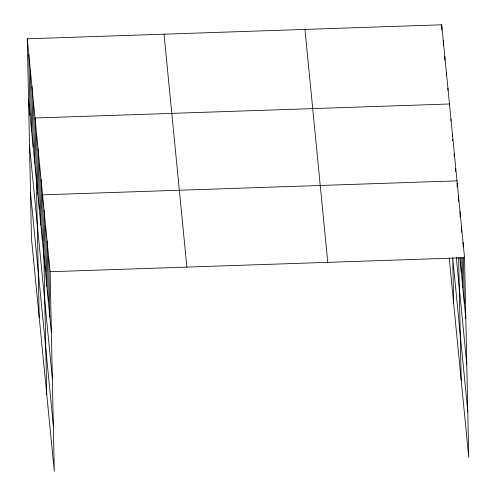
<?xml version="1.0" encoding="UTF-8"?>
<svg xmlns="http://www.w3.org/2000/svg" width="496" height="496" viewBox="0 0 496 496"><rect width="100%" height="100%" fill="white"/><g stroke="black" fill="none" stroke-linecap="round" stroke-linejoin="round"><path stroke-width="0.74" d="M27.268 38.806L50.108 271.721L54.287 471.2L31.446 238.278L27.268 38.806L441.713 24.8L464.554 257.722L468.732 457.194L449.221 258.218M457.021 180.854L42.569 194.86L46.748 394.339M50.108 271.721L464.554 257.722M459.873 257.79L465.831 318.513M456.308 257.436L466.786 364.281M467.778 411.432L452.699 257.703L453.66 303.471M304.947 29.419L327.788 262.341M164.033 34.181L186.874 267.102M28.539 99.597L51.379 332.518M29.5 145.365L52.34 378.281M30.485 192.516L53.326 425.432M463.047 242.346L463.146 246.965M463.369 257.734L464.324 303.143M461.54 226.976L461.652 232.357M462.185 257.753L462.811 287.767M460.034 211.6L460.145 216.988M461.001 257.771L461.305 272.397M458.527 196.23L458.639 201.618M457.064 183.167L457.145 187.011M458.626 257.666L461.199 380.333M455.576 168.559L455.638 171.641M454.082 153.958L454.131 156.265M452.495 134.738L452.526 136.276M452.594 139.357L452.625 140.895M450.988 119.362L451.019 120.906M449.512 105.53L449.481 103.993L35.03 117.998L39.209 317.471M447.925 88.152L447.975 90.464M446.375 72.317L446.437 75.392M444.819 56.476L444.9 60.326M443.269 40.641L443.362 45.254M441.713 24.8L441.824 30.188M48.602 256.351L49.873 317.142M47.095 240.975L48.366 301.773M45.582 225.606L46.86 286.397M44.076 210.23L45.353 271.027M41.063 179.484L42.334 240.281M39.556 164.114L40.827 224.911M38.049 148.738L39.32 209.535M36.537 133.368L37.814 194.165M33.48 102.157L34.751 162.955M31.924 86.316L33.201 147.114M30.374 70.482L31.645 131.273M28.818 54.641L30.095 115.438"/></g></svg>
